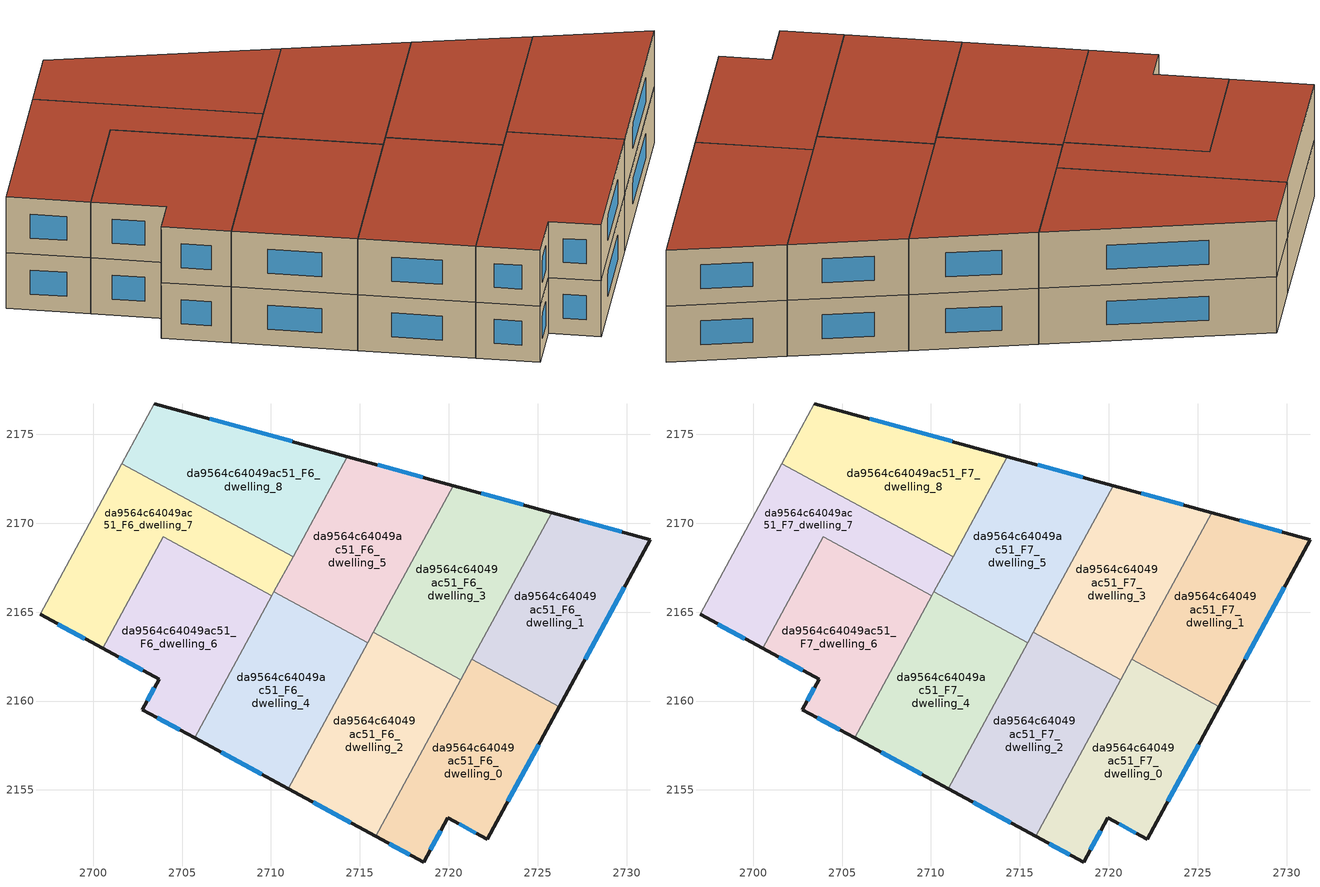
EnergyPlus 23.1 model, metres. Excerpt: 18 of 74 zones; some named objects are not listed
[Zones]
da9564c64049ac51_F6_dwelling_0
 floor to da9564c64049ac51_F5_dwelling_0 (EU_floor_Construction): 2726.21,2159.68 2722.17,2152.23 2719.95,2153.42 2718.59,2150.93 2715.9,2152.39 2721.3,2162.35 z18
 wall outside (EU_wall_Construction): 2715.9,2152.39 2718.59,2150.93 2719.95,2153.42 2722.17,2152.23 2726.21,2159.68 z18:21
 wall to da9564c64049ac51_F6_dwelling_1 (EU_wall_Construction): 2726.21,2159.68 2721.3,2162.35 z18:21
 wall to da9564c64049ac51_F6_dwelling_2 (EU_wall_Construction): 2720.68,2161.2 2715.9,2152.39 z18:21
 wall to da9564c64049ac51_F6_dwelling_3 (EU_wall_Construction): 2721.3,2162.35 2720.68,2161.2 z18:21
 window (EU_Window_Construction): 2723.32,2154.36 2725.06,2157.55 / 2720.58,2153.08 2721.53,2152.57 / 2718.97,2151.64 2719.56,2152.71 / 2716.66,2151.97 2717.82,2151.35 z18.86:20.14
da9564c64049ac51_F6_dwelling_1
 floor to da9564c64049ac51_F5_dwelling_1 (EU_floor_Construction): 2731.32,2169.08 2726.21,2159.68 2721.3,2162.35 2725.78,2170.6 z18
 wall outside (EU_wall_Construction): 2726.21,2159.68 2731.32,2169.08 2725.78,2170.6 z18:21
 wall to da9564c64049ac51_F6_dwelling_3 (EU_wall_Construction): 2725.78,2170.6 2721.3,2162.35 z18:21
 window (EU_Window_Construction): 2727.67,2162.36 2729.86,2166.39 / 2729.74,2169.51 2727.37,2170.16 z18.86:20.14
da9564c64049ac51_F6_dwelling_2
 floor to da9564c64049ac51_F5_dwelling_2 (EU_floor_Construction): 2720.68,2161.21 2715.9,2152.39 2710.98,2155.06 2715.77,2163.88 z18
 wall outside (EU_wall_Construction): 2710.98,2155.06 2715.9,2152.39 z18:21
 wall to da9564c64049ac51_F6_dwelling_3 (EU_wall_Construction): 2720.68,2161.21 2715.77,2163.88 z18:21
 wall to da9564c64049ac51_F6_dwelling_4 (EU_wall_Construction): 2715.44,2163.28 2710.98,2155.06 z18:21
 wall to da9564c64049ac51_F6_dwelling_5 (EU_wall_Construction): 2715.77,2163.88 2715.44,2163.28 z18:21
 window (EU_Window_Construction): 2712.38,2154.3 2714.49,2153.15 z18.86:20.14
da9564c64049ac51_F6_dwelling_3
 floor to da9564c64049ac51_F5_dwelling_3 (EU_floor_Construction): 2725.78,2170.6 2720.68,2161.21 2715.77,2163.88 2720.24,2172.12 z18
 wall outside (EU_wall_Construction): 2725.78,2170.6 2720.24,2172.12 z18:21
 wall to da9564c64049ac51_F6_dwelling_5 (EU_wall_Construction): 2720.24,2172.12 2715.77,2163.88 z18:21
 window (EU_Window_Construction): 2724.2,2171.03 2721.83,2171.68 z18.86:20.14
da9564c64049ac51_F6_dwelling_4
 floor to da9564c64049ac51_F5_dwelling_4 (EU_floor_Construction): 2715.44,2163.28 2710.98,2155.06 2705.71,2157.92 2710.17,2166.14 z18
 wall outside (EU_wall_Construction): 2705.71,2157.92 2710.98,2155.06 z18:21
 wall to da9564c64049ac51_F6_dwelling_5 (EU_wall_Construction): 2715.44,2163.28 2710.17,2166.14 z18:21
 wall to da9564c64049ac51_F6_dwelling_6 (EU_wall_Construction): 2710.05,2165.92 2705.71,2157.92 z18:21
 wall to da9564c64049ac51_F6_dwelling_7 (EU_wall_Construction): 2710.17,2166.14 2710.05,2165.92 z18:21
 window (EU_Window_Construction): 2707.21,2157.11 2709.47,2155.88 z18.86:20.14
da9564c64049ac51_F6_dwelling_5
 floor to da9564c64049ac51_F5_dwelling_5 (EU_floor_Construction): 2720.24,2172.12 2715.44,2163.28 2710.17,2166.14 2714.3,2173.75 z18
 wall outside (EU_wall_Construction): 2720.24,2172.12 2714.3,2173.75 z18:21
 wall to da9564c64049ac51_F6_dwelling_8 (EU_wall_Construction): 2714.3,2173.75 2711.24,2168.12 z18:21
 wall to da9564c64049ac51_F6_dwelling_7 (EU_wall_Construction): 2711.24,2168.12 2710.17,2166.14 z18:21
 window (EU_Window_Construction): 2718.55,2172.58 2716,2173.28 z18.86:20.14
da9564c64049ac51_F6_dwelling_6
 floor to da9564c64049ac51_F5_dwelling_6 (EU_floor_Construction): 2710.05,2165.92 2705.71,2157.92 2702.77,2159.52 2703.71,2161.24 2700.54,2162.96 2703.96,2169.24 z18
 wall outside (EU_wall_Construction): 2700.54,2162.96 2703.71,2161.24 2702.77,2159.52 2705.71,2157.92 z18:21
 wall to da9564c64049ac51_F6_dwelling_7 (EU_wall_Construction): 2710.05,2165.92 2703.96,2169.24 2700.54,2162.96 z18:21
 window (EU_Window_Construction): 2703.44,2160.74 2703.04,2160.01 / 2701.45,2162.46 2702.8,2161.73 / 2703.61,2159.06 2704.87,2158.38 z18.86:20.14
da9564c64049ac51_F6_dwelling_7
 floor to da9564c64049ac51_F5_dwelling_7 (EU_floor_Construction): 2711.24,2168.12 2710.05,2165.92 2703.96,2169.24 2700.54,2162.96 2697.01,2164.88 2701.61,2173.35 z18
 wall outside (EU_wall_Construction): 2697.01,2164.88 2700.54,2162.96 z18:21
 wall adiabatic (EU_wall_Construction): 2701.61,2173.35 2697.01,2164.88 z18:21
 wall to da9564c64049ac51_F6_dwelling_8 (EU_wall_Construction): 2711.24,2168.12 2701.61,2173.35 z18:21
 window (EU_Window_Construction): 2698.02,2164.33 2699.53,2163.5 z18.86:20.14
da9564c64049ac51_F6_dwelling_8
 floor to da9564c64049ac51_F5_dwelling_8 (EU_floor_Construction): 2714.3,2173.75 2711.24,2168.12 2701.61,2173.35 2703.45,2176.72 z18
 wall outside (EU_wall_Construction): 2714.3,2173.75 2703.45,2176.72 z18:21
 wall adiabatic (EU_wall_Construction): 2703.45,2176.72 2701.61,2173.35 z18:21
 window (EU_Window_Construction): 2711.2,2174.6 2706.55,2175.87 z18.86:20.14
da9564c64049ac51_F7_dwelling_0
 floor to da9564c64049ac51_F6_dwelling_0 (EU_floor_Construction): 2726.21,2159.68 2722.17,2152.23 2719.95,2153.42 2718.59,2150.93 2715.9,2152.39 2721.3,2162.35 z21
 wall outside (EU_wall_Construction): 2715.9,2152.39 2718.59,2150.93 2719.95,2153.42 2722.17,2152.23 2726.21,2159.68 z21:24
 wall to da9564c64049ac51_F7_dwelling_1 (EU_wall_Construction): 2726.21,2159.68 2721.3,2162.35 z21:24
 wall to da9564c64049ac51_F7_dwelling_2 (EU_wall_Construction): 2720.68,2161.2 2715.9,2152.39 z21:24
 wall to da9564c64049ac51_F7_dwelling_3 (EU_wall_Construction): 2721.3,2162.35 2720.68,2161.2 z21:24
 window (EU_Window_Construction): 2723.32,2154.36 2725.06,2157.55 / 2720.58,2153.08 2721.53,2152.57 / 2718.97,2151.64 2719.56,2152.71 / 2716.66,2151.97 2717.82,2151.35 z21.86:23.14
 roof outside (EU_roof_Construction): 2722.17,2152.23 2726.21,2159.68 2721.3,2162.35 2715.9,2152.39 2718.59,2150.93 2719.95,2153.42 z24
da9564c64049ac51_F7_dwelling_1
 floor to da9564c64049ac51_F6_dwelling_1 (EU_floor_Construction): 2731.32,2169.08 2726.21,2159.68 2721.3,2162.35 2725.78,2170.6 z21
 wall outside (EU_wall_Construction): 2726.21,2159.68 2731.32,2169.08 2725.78,2170.6 z21:24
 wall to da9564c64049ac51_F7_dwelling_3 (EU_wall_Construction): 2725.78,2170.6 2721.3,2162.35 z21:24
 window (EU_Window_Construction): 2727.67,2162.36 2729.86,2166.39 / 2729.74,2169.51 2727.37,2170.16 z21.86:23.14
 roof outside (EU_roof_Construction): 2726.21,2159.68 2731.32,2169.08 2725.78,2170.6 2721.3,2162.35 z24
da9564c64049ac51_F7_dwelling_2
 floor to da9564c64049ac51_F6_dwelling_2 (EU_floor_Construction): 2720.68,2161.21 2715.9,2152.39 2710.98,2155.06 2715.77,2163.88 z21
 wall outside (EU_wall_Construction): 2710.98,2155.06 2715.9,2152.39 z21:24
 wall to da9564c64049ac51_F7_dwelling_3 (EU_wall_Construction): 2720.68,2161.21 2715.77,2163.88 z21:24
 wall to da9564c64049ac51_F7_dwelling_4 (EU_wall_Construction): 2715.44,2163.28 2710.98,2155.06 z21:24
 wall to da9564c64049ac51_F7_dwelling_5 (EU_wall_Construction): 2715.77,2163.88 2715.44,2163.28 z21:24
 window (EU_Window_Construction): 2712.38,2154.3 2714.49,2153.15 z21.86:23.14
 roof outside (EU_roof_Construction): 2715.9,2152.39 2720.68,2161.21 2715.77,2163.88 2710.98,2155.06 z24
da9564c64049ac51_F7_dwelling_3
 floor to da9564c64049ac51_F6_dwelling_3 (EU_floor_Construction): 2725.78,2170.6 2720.68,2161.21 2715.77,2163.88 2720.24,2172.12 z21
 wall outside (EU_wall_Construction): 2725.78,2170.6 2720.24,2172.12 z21:24
 wall to da9564c64049ac51_F7_dwelling_5 (EU_wall_Construction): 2720.24,2172.12 2715.77,2163.88 z21:24
 window (EU_Window_Construction): 2724.2,2171.03 2721.83,2171.68 z21.86:23.14
 roof outside (EU_roof_Construction): 2720.68,2161.21 2725.78,2170.6 2720.24,2172.12 2715.77,2163.88 z24
da9564c64049ac51_F7_dwelling_4
 floor to da9564c64049ac51_F6_dwelling_4 (EU_floor_Construction): 2715.44,2163.28 2710.98,2155.06 2705.71,2157.92 2710.17,2166.14 z21
 wall outside (EU_wall_Construction): 2705.71,2157.92 2710.98,2155.06 z21:24
 wall to da9564c64049ac51_F7_dwelling_5 (EU_wall_Construction): 2715.44,2163.28 2710.17,2166.14 z21:24
 wall to da9564c64049ac51_F7_dwelling_6 (EU_wall_Construction): 2710.05,2165.92 2705.71,2157.92 z21:24
 wall to da9564c64049ac51_F7_dwelling_7 (EU_wall_Construction): 2710.17,2166.14 2710.05,2165.92 z21:24
 window (EU_Window_Construction): 2707.21,2157.11 2709.47,2155.88 z21.86:23.14
 roof outside (EU_roof_Construction): 2710.98,2155.06 2715.44,2163.28 2710.17,2166.14 2705.71,2157.92 z24
da9564c64049ac51_F7_dwelling_5
 floor to da9564c64049ac51_F6_dwelling_5 (EU_floor_Construction): 2720.24,2172.12 2715.44,2163.28 2710.17,2166.14 2714.3,2173.75 z21
 wall outside (EU_wall_Construction): 2720.24,2172.12 2714.3,2173.75 z21:24
 wall to da9564c64049ac51_F7_dwelling_8 (EU_wall_Construction): 2714.3,2173.75 2711.24,2168.12 z21:24
 wall to da9564c64049ac51_F7_dwelling_7 (EU_wall_Construction): 2711.24,2168.12 2710.17,2166.14 z21:24
 window (EU_Window_Construction): 2718.55,2172.58 2716,2173.28 z21.86:23.14
 roof outside (EU_roof_Construction): 2715.44,2163.28 2720.24,2172.12 2714.3,2173.75 2710.17,2166.14 z24
da9564c64049ac51_F7_dwelling_6
 floor to da9564c64049ac51_F6_dwelling_6 (EU_floor_Construction): 2710.05,2165.92 2705.71,2157.92 2702.77,2159.52 2703.71,2161.24 2700.54,2162.96 2703.96,2169.24 z21
 wall outside (EU_wall_Construction): 2700.54,2162.96 2703.71,2161.24 2702.77,2159.52 2705.71,2157.92 z21:24
 wall to da9564c64049ac51_F7_dwelling_7 (EU_wall_Construction): 2710.05,2165.92 2703.96,2169.24 2700.54,2162.96 z21:24
 window (EU_Window_Construction): 2703.44,2160.74 2703.04,2160.01 / 2701.45,2162.46 2702.8,2161.73 / 2703.61,2159.06 2704.87,2158.38 z21.86:23.14
 roof outside (EU_roof_Construction): 2705.71,2157.92 2710.05,2165.92 2703.96,2169.24 2700.54,2162.96 2703.71,2161.24 2702.77,2159.52 z24
da9564c64049ac51_F7_dwelling_7
 floor to da9564c64049ac51_F6_dwelling_7 (EU_floor_Construction): 2711.24,2168.12 2710.05,2165.92 2703.96,2169.24 2700.54,2162.96 2697.01,2164.88 2701.61,2173.35 z21
 wall outside (EU_wall_Construction): 2697.01,2164.88 2700.54,2162.96 z21:24
 wall adiabatic (EU_wall_Construction): 2701.61,2173.35 2697.01,2164.88 z21:24
 wall to da9564c64049ac51_F7_dwelling_8 (EU_wall_Construction): 2711.24,2168.12 2701.61,2173.35 z21:24
 window (EU_Window_Construction): 2698.02,2164.33 2699.53,2163.5 z21.86:23.14
 roof outside (EU_roof_Construction): 2710.05,2165.92 2711.24,2168.12 2701.61,2173.35 2697.01,2164.88 2700.54,2162.96 2703.96,2169.24 z24
da9564c64049ac51_F7_dwelling_8
 floor to da9564c64049ac51_F6_dwelling_8 (EU_floor_Construction): 2714.3,2173.75 2711.24,2168.12 2701.61,2173.35 2703.45,2176.72 z21
 wall outside (EU_wall_Construction): 2714.3,2173.75 2703.45,2176.72 z21:24
 wall adiabatic (EU_wall_Construction): 2703.45,2176.72 2701.61,2173.35 z21:24
 window (EU_Window_Construction): 2711.2,2174.6 2706.55,2175.87 z21.86:23.14
 roof outside (EU_roof_Construction): 2711.24,2168.12 2714.3,2173.75 2703.45,2176.72 2701.61,2173.35 z24
[Building]
EU S2 Campaign: North Axis=0; Terrain=City; Solar Distribution=FullExterior
[Site:Location]
Helsinki-Vantaa.AP: Latitude=60.317; Longitude=24.963; Time Zone=2; Elevation=54.6
[SizingPeriod:WeatherFileDays]
AnnualSizingPeriod: Begin Month=1; Begin Day of Month=1; End Month=12; End Day of Month=31; Day of Week for Start Day=Monday; Use Weather File Daylight Saving Period=No; Use Weather File Rain and Snow Indicators=No
[MATERIAL]
EU_InternalMass_Material: Roughness=MediumRough; Thickness=0.1; Conductivity=1; Density=1800; Specific Heat=900; Thermal Absorptance=0.9; Solar Absorptance=0.7; Visible Absorptance=0.7
[MATERIAL:NOMASS] Roughness=MediumRough; Thermal Absorptance=0.9; Solar Absorptance=0.7; Visible Absorptance=0.7
Name | Thermal Resistance
EU_wall_NoMass | 5.91765
EU_roof_NoMass | 11.1778
EU_floor_NoMass | 6.2875
[WINDOWMATERIAL:SIMPLEGLAZINGSYSTEM]
EU_Window_SimpleGlazing: UFactor=0.994035; Solar Heat Gain Coefficient=0.7; Visible Transmittance=0.7
[CONSTRUCTION]
EU_wall_Construction: EU_wall_NoMass
EU_roof_Construction: EU_roof_NoMass
EU_floor_Construction: EU_floor_NoMass
EU_Window_Construction: EU_Window_SimpleGlazing
EU_InternalMass_Construction: EU_InternalMass_Material
[ZONE] Type=1; Multiplier=1; Ceiling Height=autocalculate; Floor Area=autocalculate; Part of Total Floor Area=Yes
Name | Volume
da9564c64049ac51_F6_dwelling_0; da9564c64049ac51_F7_dwelling_0 | 168.376
da9564c64049ac51_F6_dwelling_1; da9564c64049ac51_F7_dwelling_1 | 168.388
da9564c64049ac51_F6_dwelling_2; da9564c64049ac51_F7_dwelling_2 | 168.371
da9564c64049ac51_F6_dwelling_3; da9564c64049ac51_F7_dwelling_3; da9564c64049ac51_F6_dwelling_4; da9564c64049ac51_F7_dwelling_4 | 168.379
da9564c64049ac51_F6_dwelling_5; da9564c64049ac51_F7_dwelling_5 | 168.349
da9564c64049ac51_F6_dwelling_6; da9564c64049ac51_F7_dwelling_6 | 168.369
da9564c64049ac51_F6_dwelling_7; da9564c64049ac51_F7_dwelling_7 | 168.373
da9564c64049ac51_F6_dwelling_8; da9564c64049ac51_F7_dwelling_8 | 168.359
[INTERNALMASS] Construction=EU_InternalMass_Construction
Name | Zone or ZoneList | Surface Area
da9564c64049ac51_F6_dwelling_0_EU_InternalMass | da9564c64049ac51_F6_dwelling_0 | 56.1253
da9564c64049ac51_F6_dwelling_1_EU_InternalMass | da9564c64049ac51_F6_dwelling_1 | 56.1305
da9564c64049ac51_F6_dwelling_2_EU_InternalMass | da9564c64049ac51_F6_dwelling_2 | 56.124
da9564c64049ac51_F6_dwelling_3_EU_InternalMass | da9564c64049ac51_F6_dwelling_3 | 56.1247
da9564c64049ac51_F6_dwelling_4_EU_InternalMass | da9564c64049ac51_F6_dwelling_4 | 56.1266
da9564c64049ac51_F6_dwelling_5_EU_InternalMass | da9564c64049ac51_F6_dwelling_5 | 56.1179
da9564c64049ac51_F6_dwelling_6_EU_InternalMass | da9564c64049ac51_F6_dwelling_6 | 56.1232
da9564c64049ac51_F6_dwelling_7_EU_InternalMass | da9564c64049ac51_F6_dwelling_7 | 56.1242
da9564c64049ac51_F6_dwelling_8_EU_InternalMass | da9564c64049ac51_F6_dwelling_8 | 56.1204
da9564c64049ac51_F7_dwelling_0_EU_InternalMass | da9564c64049ac51_F7_dwelling_0 | 56.1253
da9564c64049ac51_F7_dwelling_1_EU_InternalMass | da9564c64049ac51_F7_dwelling_1 | 56.1305
da9564c64049ac51_F7_dwelling_2_EU_InternalMass | da9564c64049ac51_F7_dwelling_2 | 56.124
da9564c64049ac51_F7_dwelling_3_EU_InternalMass | da9564c64049ac51_F7_dwelling_3 | 56.1247
da9564c64049ac51_F7_dwelling_4_EU_InternalMass | da9564c64049ac51_F7_dwelling_4 | 56.1266
da9564c64049ac51_F7_dwelling_5_EU_InternalMass | da9564c64049ac51_F7_dwelling_5 | 56.1179
da9564c64049ac51_F7_dwelling_6_EU_InternalMass | da9564c64049ac51_F7_dwelling_6 | 56.1232
da9564c64049ac51_F7_dwelling_7_EU_InternalMass | da9564c64049ac51_F7_dwelling_7 | 56.1242
da9564c64049ac51_F7_dwelling_8_EU_InternalMass | da9564c64049ac51_F7_dwelling_8 | 56.1204
[OTHEREQUIPMENT] Fuel Type=Electricity; Design Level Calculation Method=Watts/Area; Power per Zone Floor Area=1; Fraction Latent=0; Fraction Radiant=0; Fraction Lost=0; Carbon Dioxide Generation Rate=0; EndUse Subcategory=EU_Step8_InternalGains
Name | Zone or ZoneList or Space or SpaceList | Schedule
EU_Step8_InternalGain_da9564c64049ac51_F6_dwelling_0_f000 | da9564c64049ac51_F6_dwelling_0 | EU_Step8_GainSchedule_da9564c64049ac51_F6_dwelling_0_f000
EU_Step8_InternalGain_da9564c64049ac51_F6_dwelling_1_f000 | da9564c64049ac51_F6_dwelling_1 | EU_Step8_GainSchedule_da9564c64049ac51_F6_dwelling_1_f000
EU_Step8_InternalGain_da9564c64049ac51_F6_dwelling_2_f000 | da9564c64049ac51_F6_dwelling_2 | EU_Step8_GainSchedule_da9564c64049ac51_F6_dwelling_2_f000
EU_Step8_InternalGain_da9564c64049ac51_F6_dwelling_3_f000 | da9564c64049ac51_F6_dwelling_3 | EU_Step8_GainSchedule_da9564c64049ac51_F6_dwelling_3_f000
EU_Step8_InternalGain_da9564c64049ac51_F6_dwelling_4_f000 | da9564c64049ac51_F6_dwelling_4 | EU_Step8_GainSchedule_da9564c64049ac51_F6_dwelling_4_f000
EU_Step8_InternalGain_da9564c64049ac51_F6_dwelling_5_f000 | da9564c64049ac51_F6_dwelling_5 | EU_Step8_GainSchedule_da9564c64049ac51_F6_dwelling_5_f000
EU_Step8_InternalGain_da9564c64049ac51_F6_dwelling_6_f000 | da9564c64049ac51_F6_dwelling_6 | EU_Step8_GainSchedule_da9564c64049ac51_F6_dwelling_6_f000
EU_Step8_InternalGain_da9564c64049ac51_F6_dwelling_7_f000 | da9564c64049ac51_F6_dwelling_7 | EU_Step8_GainSchedule_da9564c64049ac51_F6_dwelling_7_f000
EU_Step8_InternalGain_da9564c64049ac51_F6_dwelling_8_f000 | da9564c64049ac51_F6_dwelling_8 | EU_Step8_GainSchedule_da9564c64049ac51_F6_dwelling_8_f000
EU_Step8_InternalGain_da9564c64049ac51_F7_dwelling_0_f000 | da9564c64049ac51_F7_dwelling_0 | EU_Step8_GainSchedule_da9564c64049ac51_F7_dwelling_0_f000
EU_Step8_InternalGain_da9564c64049ac51_F7_dwelling_1_f000 | da9564c64049ac51_F7_dwelling_1 | EU_Step8_GainSchedule_da9564c64049ac51_F7_dwelling_1_f000
EU_Step8_InternalGain_da9564c64049ac51_F7_dwelling_2_f000 | da9564c64049ac51_F7_dwelling_2 | EU_Step8_GainSchedule_da9564c64049ac51_F7_dwelling_2_f000
EU_Step8_InternalGain_da9564c64049ac51_F7_dwelling_3_f000 | da9564c64049ac51_F7_dwelling_3 | EU_Step8_GainSchedule_da9564c64049ac51_F7_dwelling_3_f000
EU_Step8_InternalGain_da9564c64049ac51_F7_dwelling_4_f000 | da9564c64049ac51_F7_dwelling_4 | EU_Step8_GainSchedule_da9564c64049ac51_F7_dwelling_4_f000
EU_Step8_InternalGain_da9564c64049ac51_F7_dwelling_5_f000 | da9564c64049ac51_F7_dwelling_5 | EU_Step8_GainSchedule_da9564c64049ac51_F7_dwelling_5_f000
EU_Step8_InternalGain_da9564c64049ac51_F7_dwelling_6_f000 | da9564c64049ac51_F7_dwelling_6 | EU_Step8_GainSchedule_da9564c64049ac51_F7_dwelling_6_f000
EU_Step8_InternalGain_da9564c64049ac51_F7_dwelling_7_f000 | da9564c64049ac51_F7_dwelling_7 | EU_Step8_GainSchedule_da9564c64049ac51_F7_dwelling_7_f000
EU_Step8_InternalGain_da9564c64049ac51_F7_dwelling_8_f000 | da9564c64049ac51_F7_dwelling_8 | EU_Step8_GainSchedule_da9564c64049ac51_F7_dwelling_8_f000
[ZONEVENTILATION:DESIGNFLOWRATE] Schedule=EU_AlwaysOn; Design Flow Rate Calculation Method=AirChanges/Hour; Air Changes per Hour=0.596421; Ventilation Type=Natural; Fan Pressure Rise=0; Fan Total Efficiency=1; Constant Term Coefficient=1; Temperature Term Coefficient=0; Velocity Term Coefficient=0; Velocity Squared Term Coefficient=0; Minimum Indoor Temperature=-100; Maximum Indoor Temperature=100; Delta Temperature=-100; Minimum Outdoor Temperature=-100; Maximum Outdoor Temperature=100; Maximum Wind Speed=40
Name | Zone or ZoneList or Space or SpaceList
EU_ConstantAir_da9564c64049ac51_F6_dwelling_0 | da9564c64049ac51_F6_dwelling_0
EU_ConstantAir_da9564c64049ac51_F6_dwelling_1 | da9564c64049ac51_F6_dwelling_1
EU_ConstantAir_da9564c64049ac51_F6_dwelling_2 | da9564c64049ac51_F6_dwelling_2
EU_ConstantAir_da9564c64049ac51_F6_dwelling_3 | da9564c64049ac51_F6_dwelling_3
EU_ConstantAir_da9564c64049ac51_F6_dwelling_4 | da9564c64049ac51_F6_dwelling_4
EU_ConstantAir_da9564c64049ac51_F6_dwelling_5 | da9564c64049ac51_F6_dwelling_5
EU_ConstantAir_da9564c64049ac51_F6_dwelling_6 | da9564c64049ac51_F6_dwelling_6
EU_ConstantAir_da9564c64049ac51_F6_dwelling_7 | da9564c64049ac51_F6_dwelling_7
EU_ConstantAir_da9564c64049ac51_F6_dwelling_8 | da9564c64049ac51_F6_dwelling_8
EU_ConstantAir_da9564c64049ac51_F7_dwelling_0 | da9564c64049ac51_F7_dwelling_0
EU_ConstantAir_da9564c64049ac51_F7_dwelling_1 | da9564c64049ac51_F7_dwelling_1
EU_ConstantAir_da9564c64049ac51_F7_dwelling_2 | da9564c64049ac51_F7_dwelling_2
EU_ConstantAir_da9564c64049ac51_F7_dwelling_3 | da9564c64049ac51_F7_dwelling_3
EU_ConstantAir_da9564c64049ac51_F7_dwelling_4 | da9564c64049ac51_F7_dwelling_4
EU_ConstantAir_da9564c64049ac51_F7_dwelling_5 | da9564c64049ac51_F7_dwelling_5
EU_ConstantAir_da9564c64049ac51_F7_dwelling_6 | da9564c64049ac51_F7_dwelling_6
EU_ConstantAir_da9564c64049ac51_F7_dwelling_7 | da9564c64049ac51_F7_dwelling_7
EU_ConstantAir_da9564c64049ac51_F7_dwelling_8 | da9564c64049ac51_F7_dwelling_8
[HVACTEMPLATE:ZONE:IDEALLOADSAIRSYSTEM] System Availability Schedule=EU_AlwaysOn; Maximum Heating Supply Air Temperature=50; Minimum Cooling Supply Air Temperature=13; Maximum Heating Supply Air Humidity Ratio=0.0156; Minimum Cooling Supply Air Humidity Ratio=0.0077; Heating Limit=NoLimit; Cooling Limit=NoLimit; Heating Availability Schedule=EU_AlwaysOn; Cooling Availability Schedule=EU_CoolingOff; Dehumidification Control Type=ConstantSensibleHeatRatio; Cooling Sensible Heat Ratio=0.7; Dehumidification Setpoint=60; Humidification Control Type=None; Humidification Setpoint=30; Outdoor Air Method=None; Outdoor Air Flow Rate per Person=0.00944; Outdoor Air Flow Rate per Zone Floor Area=0; Outdoor Air Flow Rate per Zone=0; Demand Controlled Ventilation Type=None; Outdoor Air Economizer Type=NoEconomizer; Heat Recovery Type=None; Sensible Heat Recovery Effectiveness=0.7; Latent Heat Recovery Effectiveness=0.65
Name | Template Thermostat
da9564c64049ac51_F6_dwelling_0 | EU_HeatOnly_da9564c64049ac51_F6_dwelling_0
da9564c64049ac51_F6_dwelling_1 | EU_HeatOnly_da9564c64049ac51_F6_dwelling_1
da9564c64049ac51_F6_dwelling_2 | EU_HeatOnly_da9564c64049ac51_F6_dwelling_2
da9564c64049ac51_F6_dwelling_3 | EU_HeatOnly_da9564c64049ac51_F6_dwelling_3
da9564c64049ac51_F6_dwelling_4 | EU_HeatOnly_da9564c64049ac51_F6_dwelling_4
da9564c64049ac51_F6_dwelling_5 | EU_HeatOnly_da9564c64049ac51_F6_dwelling_5
da9564c64049ac51_F6_dwelling_6 | EU_HeatOnly_da9564c64049ac51_F6_dwelling_6
da9564c64049ac51_F6_dwelling_7 | EU_HeatOnly_da9564c64049ac51_F6_dwelling_7
da9564c64049ac51_F6_dwelling_8 | EU_HeatOnly_da9564c64049ac51_F6_dwelling_8
da9564c64049ac51_F7_dwelling_0 | EU_HeatOnly_da9564c64049ac51_F7_dwelling_0
da9564c64049ac51_F7_dwelling_1 | EU_HeatOnly_da9564c64049ac51_F7_dwelling_1
da9564c64049ac51_F7_dwelling_2 | EU_HeatOnly_da9564c64049ac51_F7_dwelling_2
da9564c64049ac51_F7_dwelling_3 | EU_HeatOnly_da9564c64049ac51_F7_dwelling_3
da9564c64049ac51_F7_dwelling_4 | EU_HeatOnly_da9564c64049ac51_F7_dwelling_4
da9564c64049ac51_F7_dwelling_5 | EU_HeatOnly_da9564c64049ac51_F7_dwelling_5
da9564c64049ac51_F7_dwelling_6 | EU_HeatOnly_da9564c64049ac51_F7_dwelling_6
da9564c64049ac51_F7_dwelling_7 | EU_HeatOnly_da9564c64049ac51_F7_dwelling_7
da9564c64049ac51_F7_dwelling_8 | EU_HeatOnly_da9564c64049ac51_F7_dwelling_8
[SIZING:ZONE] Zone Cooling Design Supply Air Temperature Input Method=SupplyAirTemperature; Zone Cooling Design Supply Air Temperature=13; Zone Heating Design Supply Air Temperature Input Method=SupplyAirTemperature; Zone Heating Design Supply Air Temperature=50; Zone Cooling Design Supply Air Humidity Ratio=0.008; Zone Heating Design Supply Air Humidity Ratio=0.008; Cooling Design Air Flow Method=DesignDay; Cooling Design Air Flow Rate=0; Cooling Minimum Air Flow per Zone Floor Area=0.000762; Cooling Minimum Air Flow=0; Cooling Minimum Air Flow Fraction=0.2; Heating Design Air Flow Method=DesignDay; Heating Design Air Flow Rate=0; Heating Maximum Air Flow per Zone Floor Area=0.002032; Heating Maximum Air Flow=0.141576; Heating Maximum Air Flow Fraction=0.3; Account for Dedicated Outdoor Air System=No; Dedicated Outdoor Air System Control Strategy=NeutralSupplyAir; Dedicated Outdoor Air Low Setpoint Temperature for Design=autosize; Dedicated Outdoor Air High Setpoint Temperature for Design=autosize; Zone Load Sizing Method=Sensible Load Only No Latent Load; Zone Latent Cooling Design Supply Air Humidity Ratio Input Method=HumidityRatioDifference; Zone Cooling Design Supply Air Humidity Ratio Difference=0.005; Zone Latent Heating Design Supply Air Humidity Ratio Input Method=HumidityRatioDifference; Zone Humidification Design Supply Air Humidity Ratio Difference=0.005
da9564c64049ac51_F6_dwelling_0; da9564c64049ac51_F6_dwelling_1; da9564c64049ac51_F6_dwelling_2; da9564c64049ac51_F6_dwelling_3; da9564c64049ac51_F6_dwelling_4; da9564c64049ac51_F6_dwelling_5; da9564c64049ac51_F6_dwelling_6; da9564c64049ac51_F6_dwelling_7; da9564c64049ac51_F6_dwelling_8; da9564c64049ac51_F7_dwelling_0; da9564c64049ac51_F7_dwelling_1; da9564c64049ac51_F7_dwelling_2; da9564c64049ac51_F7_dwelling_3; da9564c64049ac51_F7_dwelling_4; da9564c64049ac51_F7_dwelling_5; da9564c64049ac51_F7_dwelling_6; da9564c64049ac51_F7_dwelling_7; da9564c64049ac51_F7_dwelling_8
[SCHEDULE:CONSTANT]
Name | Hourly Value
EU_AlwaysOn | 1
EU_CoolingOff | 0
[SCHEDULE:FILE] Column Number=1; Rows to Skip at Top=0; Number of Hours of Data=8760; Column Separator=Comma; Interpolate to Timestep=No; Minutes per Item=60; Adjust Schedule for Daylight Savings=Yes
Name | File
EU_Step8_GainSchedule_da9564c64049ac51_F6_dwelling_0_f000 | ../../schedules/da9564c64049ac51/da9564c64049ac51_F6_dwelling_0_f000_gain.csv
EU_Step8_GainSchedule_da9564c64049ac51_F6_dwelling_1_f000 | ../../schedules/da9564c64049ac51/da9564c64049ac51_F6_dwelling_1_f000_gain.csv
EU_Step8_GainSchedule_da9564c64049ac51_F6_dwelling_2_f000 | ../../schedules/da9564c64049ac51/da9564c64049ac51_F6_dwelling_2_f000_gain.csv
EU_Step8_GainSchedule_da9564c64049ac51_F6_dwelling_3_f000 | ../../schedules/da9564c64049ac51/da9564c64049ac51_F6_dwelling_3_f000_gain.csv
EU_Step8_GainSchedule_da9564c64049ac51_F6_dwelling_4_f000 | ../../schedules/da9564c64049ac51/da9564c64049ac51_F6_dwelling_4_f000_gain.csv
EU_Step8_GainSchedule_da9564c64049ac51_F6_dwelling_5_f000 | ../../schedules/da9564c64049ac51/da9564c64049ac51_F6_dwelling_5_f000_gain.csv
EU_Step8_GainSchedule_da9564c64049ac51_F6_dwelling_6_f000 | ../../schedules/da9564c64049ac51/da9564c64049ac51_F6_dwelling_6_f000_gain.csv
EU_Step8_GainSchedule_da9564c64049ac51_F6_dwelling_7_f000 | ../../schedules/da9564c64049ac51/da9564c64049ac51_F6_dwelling_7_f000_gain.csv
EU_Step8_GainSchedule_da9564c64049ac51_F6_dwelling_8_f000 | ../../schedules/da9564c64049ac51/da9564c64049ac51_F6_dwelling_8_f000_gain.csv
EU_Step8_GainSchedule_da9564c64049ac51_F7_dwelling_0_f000 | ../../schedules/da9564c64049ac51/da9564c64049ac51_F7_dwelling_0_f000_gain.csv
EU_Step8_GainSchedule_da9564c64049ac51_F7_dwelling_1_f000 | ../../schedules/da9564c64049ac51/da9564c64049ac51_F7_dwelling_1_f000_gain.csv
EU_Step8_GainSchedule_da9564c64049ac51_F7_dwelling_2_f000 | ../../schedules/da9564c64049ac51/da9564c64049ac51_F7_dwelling_2_f000_gain.csv
EU_Step8_GainSchedule_da9564c64049ac51_F7_dwelling_3_f000 | ../../schedules/da9564c64049ac51/da9564c64049ac51_F7_dwelling_3_f000_gain.csv
EU_Step8_GainSchedule_da9564c64049ac51_F7_dwelling_4_f000 | ../../schedules/da9564c64049ac51/da9564c64049ac51_F7_dwelling_4_f000_gain.csv
EU_Step8_GainSchedule_da9564c64049ac51_F7_dwelling_5_f000 | ../../schedules/da9564c64049ac51/da9564c64049ac51_F7_dwelling_5_f000_gain.csv
EU_Step8_GainSchedule_da9564c64049ac51_F7_dwelling_6_f000 | ../../schedules/da9564c64049ac51/da9564c64049ac51_F7_dwelling_6_f000_gain.csv
EU_Step8_GainSchedule_da9564c64049ac51_F7_dwelling_7_f000 | ../../schedules/da9564c64049ac51/da9564c64049ac51_F7_dwelling_7_f000_gain.csv
EU_Step8_GainSchedule_da9564c64049ac51_F7_dwelling_8_f000 | ../../schedules/da9564c64049ac51/da9564c64049ac51_F7_dwelling_8_f000_gain.csv
